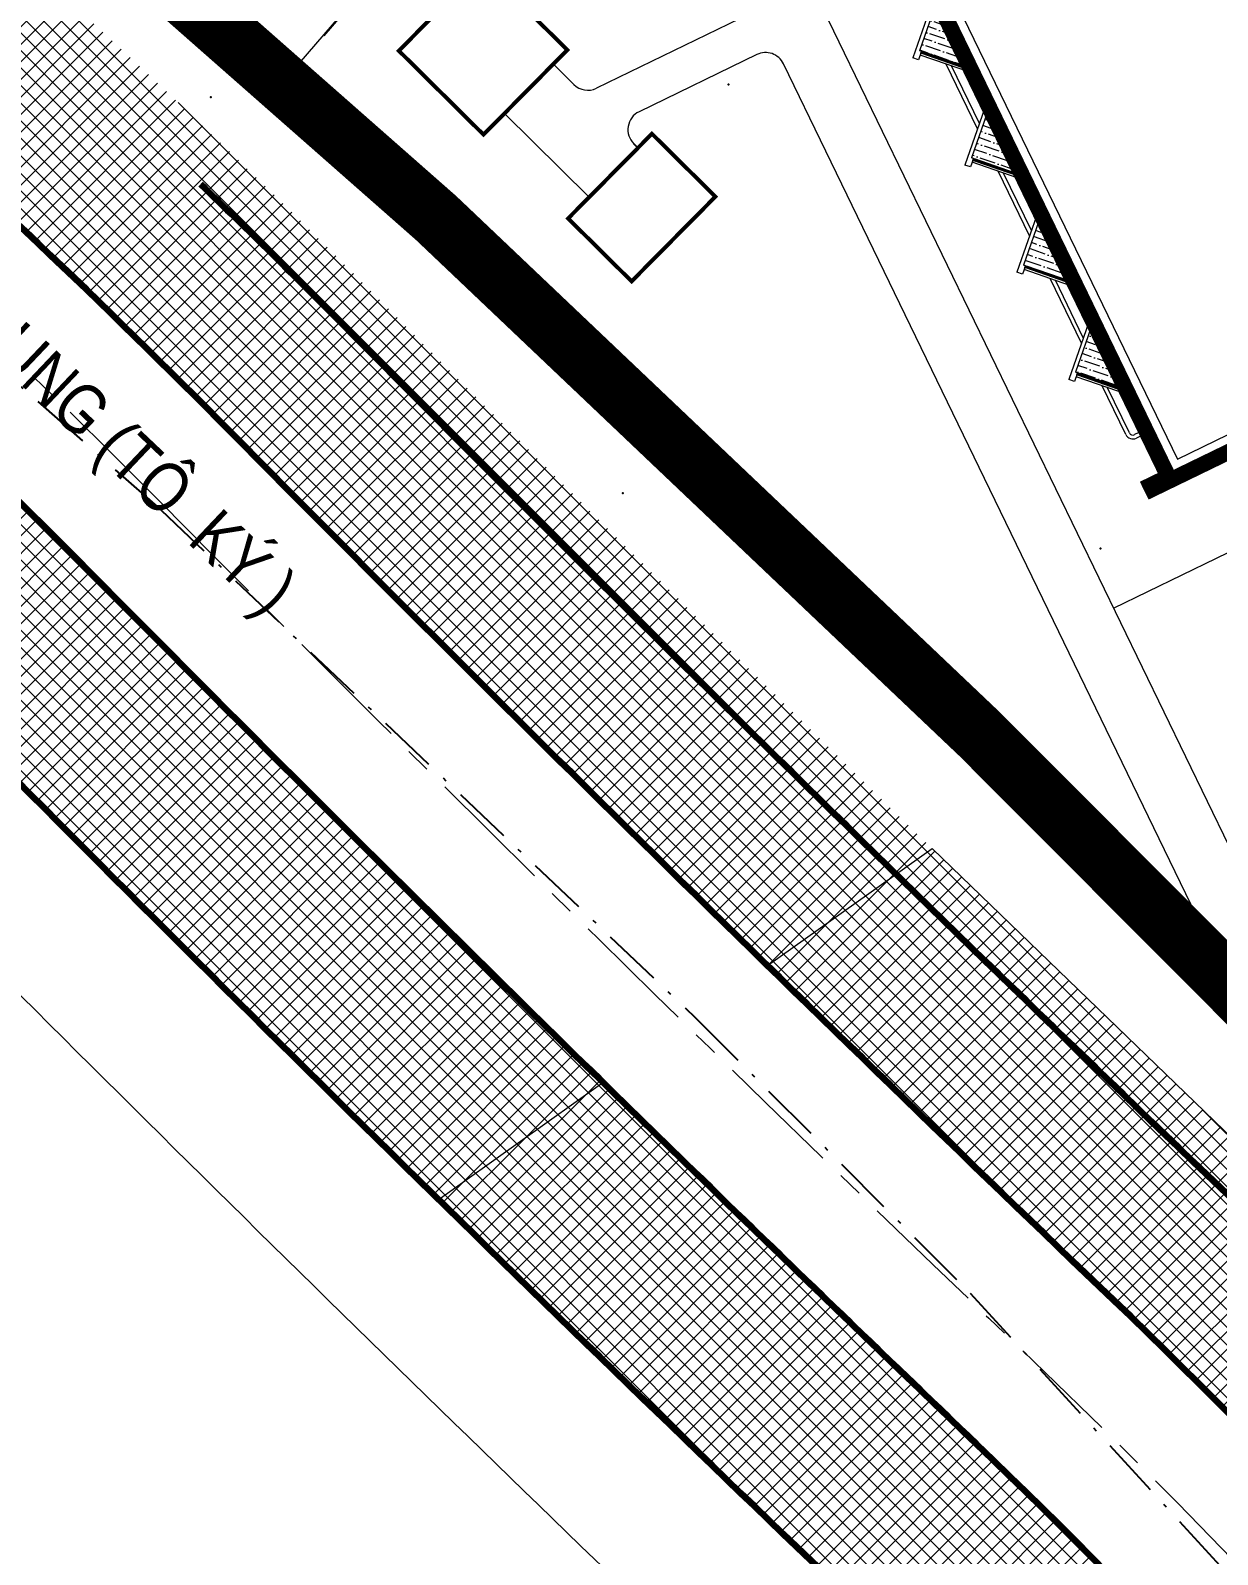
# Model space of a CAD drawing. Header units: millimetres. Extents: x 89040 to 596321, y -313033 to 2401191.
# Drawn here: x 595466.4 to 595526.1, y 1200444.5 to 1200521.2 of the extents above; entities that cross this region are included whole.
import ezdxf

# ---------------------------------------------------------------- set-up
doc = ezdxf.new("R2010")
doc.units = ezdxf.units.MM
doc.header["$MEASUREMENT"] = 0
for name, pattern in [('CENTER', [50.8, 31.75, -6.35, 6.35, -6.35]), ('DASHDOT2', [0.5, 0.25, -0.125, 0, -0.125]), ('DASHED2', [0.375, 0.25, -0.125]), ('HIDDEN', [0.375, 0.25, -0.125]), ('RANHXA', [5.2, 3, -1, 0.2, -1])]:
    doc.linetypes.add(name, pattern=pattern)
for name, color, linetype, lineweight in [('1-NET MANH', 115, 'Continuous', 9), ('BORDER', 3, 'Continuous', 9), ('CONGTRINH', 7, 'Continuous', 20), ('CONGTRINH2', 30, 'Continuous', 18), ('COT', 7, 'Continuous', 9), ('KHUNG', 7, 'Continuous', 25), ('lam', 7, 'Continuous', 9), ('LEDUONG', 6, 'Continuous', 20), ('LINE', 1, 'Continuous', 9), ('LONGDUONG', 4, 'Continuous', 90), ('net thay', 4, 'Continuous', 13), ('RANHDAT', 1, 'DASHDOT2', 25), ('TEXT', 7, 'Continuous', 25), ('truc', 8, 'CENTER', 9), ('TUONG', 2, 'Continuous', 15), ('VATLIEU', 9, 'Continuous', 9)]:
    doc.layers.add(name, color=color, linetype=linetype, lineweight=lineweight)
doc.layers.add('DUONG NOI BO CONG TRINH', color=7, linetype='Continuous', lineweight=20, true_color=0x5e5e5e)
doc.layers.add('NOI-SUY-5', color=5, linetype='Continuous')
doc.layers.add('TIMP2', color=3, linetype='Continuous')
doc.styles.add('2MM', font='VHELVCN.TTF')
pattern_1 = [(45, (594650.35277, 1198136.11867), (-0.44194174, 0.44194174), []), (135, (594650.35277, 1198136.11867), (-0.44194174, -0.44194174), [])]

msp = doc.modelspace()

# ---------------------------------------------------------------- hatches: boundary and pattern name
at = {"layer": 'DUONG NOI BO CONG TRINH'}
h = msp.add_hatch(dxfattribs=at)
h.set_pattern_fill('NET', color=256, scale=5, angle=45, style=0)
h.set_pattern_definition(pattern_1)
h.paths.add_polyline_path([(595406.569, 1200569.314), (595406.569, 1200557.527, -0.023058), (595435.887, 1200536.947), (595435.887, 1200536.947), (595435.887, 1200536.947, -0.033126), (595476.432, 1200501.072, 0.004194), (595503.486, 1200474.191), (595511.77, 1200480.079, -0.004394), (595483.54, 1200508.106, 0.033126), (595442.003, 1200544.859, 0.027025)])
h = msp.add_hatch(dxfattribs=at)
h.set_pattern_fill('NET', color=256, scale=5, angle=45, style=0)
h.set_pattern_definition(pattern_1)
h.paths.add_polyline_path([(595495.203, 1200468.304), (595469.325, 1200494.038), (595454.31, 1200508.969), (595440.694, 1200520.28), (595429.77, 1200529.036), (595418.385, 1200537.502), (595406.569, 1200545.616), (595406.569, 1200533.568), (595423.654, 1200521.125), (595443.501, 1200504.703), (595462.217, 1200487.004), (595484.5, 1200464.795), (595486.9, 1200462.402)])
h = msp.add_hatch(dxfattribs=at)
h.set_pattern_fill('NET', color=256, scale=5, angle=45, style=0)
h.set_pattern_definition(pattern_1)
edge = h.paths.add_edge_path()
edge.add_line((595597.779, 1200353.288), (595569.055, 1200398.339))
edge.add_arc((595306.843, 1200233.538), 309.701, 32.14946, 46.27441)
edge.add_line((595520.91, 1200457.346), (595503.486, 1200474.191))
edge.add_line((595503.486, 1200474.191), (595511.77, 1200480.079))
edge.add_line((595511.77, 1200480.079), (595528.921, 1200463.517))
edge.add_arc((595306.843, 1200233.538), 319.701, 32.14946, 46.00127, ccw=False)
edge.add_line((595577.522, 1200403.661), (595606.201, 1200358.679))
edge.add_line((595606.201, 1200358.679), (595597.779, 1200353.288))
h = msp.add_hatch(dxfattribs=at)
h.set_pattern_fill('NET', color=256, scale=5, angle=45, style=0)
h.set_pattern_definition(pattern_1)
edge = h.paths.add_edge_path()
edge.add_line((595580.563, 1200343.08), (595552.122, 1200387.697))
edge.add_arc((595306.843, 1200233.538), 289.701, 32.14946, 46.27441)
edge.add_arc((597371.862, 1202392.525), 2697.861, 225.678216, 226.274406, ccw=False)
edge.add_line((595486.9, 1200462.402), (595495.203, 1200468.304))
edge.add_line((595495.203, 1200468.304), (595513.998, 1200450.12))
edge.add_arc((595306.843, 1200233.538), 299.701, 32.14946, 46.27441, ccw=False)
edge.add_line((595560.589, 1200393.018), (595589.088, 1200348.312))
edge.add_line((595589.088, 1200348.312), (595580.563, 1200343.08))
at = {"layer": 'LINE'}
h = msp.add_hatch(dxfattribs=at)
h.set_pattern_fill('ANGLE', color=256, scale=0.015138, angle=46.72701, style=0)
h.set_pattern_definition([(46.727013, (594601.11904, 1199947.27638), (-0.076986397, 0.072479811), [0.076899345, -0.028837254]), (136.727013, (594601.11904, 1199947.27638), (-0.072479811, -0.076986397), [0.076899345, -0.028837254])])
h.paths.add_polyline_path([(595514.164, 1200486.155), (595514.06, 1200486.045), (595514.17, 1200485.941), (595514.274, 1200486.051)])
h.paths.add_polyline_path([(595514.157, 1200486.369), (595514.054, 1200486.259), (595514.164, 1200486.155), (595514.268, 1200486.265)])
at = {"layer": 'net thay', "ltscale": 50}
h = msp.add_hatch(dxfattribs=at)
h.set_pattern_fill('ANSI36', color=256, scale=0.099933, angle=115.87608, style=0)
h.set_pattern_definition([(160.87608, (596027.03886, 1199877.93073), (-0.6285589, -0.11786961), [0.79322083, -0.15864417, 0, -0.15864417])])
h.paths.add_polyline_path([(595519.88, 1200506.594), (595518.996, 1200504.045), (595519.091, 1200504.012), (595519.138, 1200503.995), (595521.499, 1200503.177), (595521.546, 1200503.161)])
h.paths.add_polyline_path([(595517.264, 1200511.989), (595516.38, 1200509.439), (595516.474, 1200509.407), (595516.521, 1200509.39), (595518.882, 1200508.572), (595518.929, 1200508.555)])
h.paths.add_polyline_path([(595514.647, 1200517.384), (595513.763, 1200514.834), (595513.857, 1200514.802), (595513.904, 1200514.785), (595516.265, 1200513.967), (595516.312, 1200513.95)])
h.paths.add_polyline_path([(595512.03, 1200522.778), (595511.146, 1200520.229), (595511.24, 1200520.196), (595511.288, 1200520.18), (595513.648, 1200519.361), (595513.695, 1200519.345)])
h.paths.add_polyline_path([(595509.413, 1200528.173), (595508.529, 1200525.624), (595508.624, 1200525.591), (595508.558, 1200525.402), (595511.202, 1200524.486), (595511.14, 1200524.613), (595510.999, 1200524.662), (595509.795, 1200525.079), (595509.827, 1200525.174), (595509.875, 1200525.157), (595511.031, 1200524.756), (595511.078, 1200524.74)])

# ---------------------------------------------------------------- linework, layer by layer
at = {"layer": '1-NET MANH', "ltscale": 50}
for p, q in [((595514.153, 1200516.57), (595512.75, 1200519.461)), ((595516.77, 1200511.175), (595515.367, 1200514.066)), ((595519.387, 1200505.78), (595517.984, 1200508.672)), ((595521.705, 1200501), (595520.59, 1200503.299)), ((595522.512, 1200501.169), (595521.972, 1200500.907))]:
    msp.add_line(p, q, dxfattribs=at)
msp.add_arc((595521.885, 1200501.087), 0.2, 205.87608, 295.87608, dxfattribs=at)
at = {"layer": 'BORDER', "ltscale": 80}
for p, q in [((595513.819, 1200519.091), (595511.175, 1200520.008)), ((595516.435, 1200513.696), (595513.792, 1200514.613)), ((595519.052, 1200508.301), (595516.409, 1200509.218)), ((595521.669, 1200502.906), (595519.025, 1200503.823))]:
    msp.add_line(p, q, dxfattribs=at)
at = {"layer": 'CONGTRINH', "const_width": 0.8}
msp.add_lwpolyline([(595505.84, 1200535.539), (595523.668, 1200498.786), (595522.768, 1200498.35), (595522.856, 1200498.17), (595530.026, 1200501.648), (595530.702, 1200500.255), (595530.972, 1200500.385), (595529.424, 1200503.577), (595536.527, 1200507.023), (595538.186, 1200508.157), (595538.619, 1200508.589), (595539.396, 1200509.601), (595539.707, 1200510.142), (595539.99, 1200510.757), (595540.222, 1200511.427), (595540.413, 1200512.263), (595540.534, 1200512.846), (595540.582, 1200513.327), (595540.496, 1200513.853), (595540.354, 1200514.91), (595540.209, 1200515.477), (595539.937, 1200516.23), (595539.632, 1200516.859), (595536.821, 1200522.618)], dxfattribs=at)
at = {"layer": 'CONGTRINH2'}
msp.add_lwpolyline([(595507.662, 1200533.617), (595524.125, 1200499.675), (595529.227, 1200502.15), (595528.355, 1200503.948), (595536.124, 1200507.717), (595537.674, 1200508.776), (595538.017, 1200509.118), (595538.729, 1200510.046), (595538.996, 1200510.509), (595539.247, 1200511.056), (595539.452, 1200511.648), (595539.631, 1200512.434), (595539.743, 1200512.968), (595539.776, 1200513.301), (595539.705, 1200513.735), (595539.567, 1200514.758), (595539.444, 1200515.242), (595539.199, 1200515.919), (595538.913, 1200516.509), (595536.101, 1200522.268)], dxfattribs=at)
at = {"layer": 'COT', "ltscale": 50}
for p, q in [((595514.06, 1200516.303), (595512.483, 1200519.554)), ((595516.677, 1200510.908), (595515.1, 1200514.159)), ((595519.294, 1200505.513), (595517.717, 1200508.764)), ((595521.525, 1200500.913), (595520.323, 1200503.392)), ((595522.599, 1200500.989), (595522.06, 1200500.727))]:
    msp.add_line(p, q, dxfattribs=at)
at = {"layer": 'COT', "ltscale": 50, "flags": 128}
for points in [[(595524.249, 1200498.846), (595524.304, 1200498.734), (595523, 1200498.101, -1), (595522.782, 1200498.551), (595523.591, 1200498.943)], [(595524.247, 1200498.845), (595524.3, 1200498.735), (595522.999, 1200498.104, -1), (595522.783, 1200498.548), (595523.593, 1200498.941)]]:
    msp.add_lwpolyline(points, format="xyb", dxfattribs=at)
at = {"layer": 'COT', "ltscale": 50}
msp.add_arc((595521.885, 1200501.087), 0.4, 205.87608, 295.87608, dxfattribs=at)
at = {"layer": 'DUONG NOI BO CONG TRINH'}
msp.add_lwpolyline([(595495.203, 1200468.304), (595469.325, 1200494.038), (595454.31, 1200508.969), (595440.694, 1200520.28), (595429.77, 1200529.036), (595418.385, 1200537.502), (595406.569, 1200545.616), (595406.569, 1200533.568), (595423.654, 1200521.125), (595443.501, 1200504.703), (595462.217, 1200487.004), (595484.5, 1200464.795), (595486.9, 1200462.402)], close=True, dxfattribs=at)
for points in [[(595597.779, 1200353.288), (595569.055, 1200398.339, 0.06171), (595520.91, 1200457.346), (595503.486, 1200474.191), (595511.77, 1200480.079), (595528.921, 1200463.517, -0.060514), (595577.522, 1200403.661), (595606.201, 1200358.679)], [(595580.563, 1200343.08), (595552.122, 1200387.697, 0.06171), (595507.086, 1200442.893, -0.002601), (595486.9, 1200462.402), (595495.203, 1200468.304), (595513.998, 1200450.12, -0.06171), (595560.589, 1200393.018), (595589.088, 1200348.312)]]:
    msp.add_lwpolyline(points, format="xyb", close=True, dxfattribs=at)
at = {"layer": 'KHUNG', "ltscale": 5}
msp.add_line((595496.966, 1200515.336), (595496.753, 1200515.547), dxfattribs=at)
at = {"layer": 'lam', "ltscale": 50, "flags": 128}
for points in [[(595511.255, 1200520.086), (595511.208, 1200520.102), (595511.24, 1200520.196), (595511.288, 1200520.18)], [(595512.459, 1200519.668), (595512.411, 1200519.685), (595512.444, 1200519.779), (595512.491, 1200519.763)], [(595513.615, 1200519.267), (595513.757, 1200519.218), (595513.695, 1200519.345), (595513.648, 1200519.361)], [(595513.872, 1200514.691), (595513.824, 1200514.707), (595513.857, 1200514.802), (595513.904, 1200514.785)], [(595515.076, 1200514.273), (595515.028, 1200514.29), (595515.061, 1200514.384), (595515.108, 1200514.368)], [(595516.232, 1200513.872), (595516.374, 1200513.823), (595516.312, 1200513.95), (595516.265, 1200513.967)], [(595516.488, 1200509.296), (595516.441, 1200509.312), (595516.474, 1200509.407), (595516.521, 1200509.39)], [(595517.692, 1200508.878), (595517.645, 1200508.895), (595517.678, 1200508.989), (595517.725, 1200508.973)], [(595518.849, 1200508.477), (595518.991, 1200508.428), (595518.929, 1200508.555), (595518.882, 1200508.572)], [(595519.105, 1200503.901), (595519.058, 1200503.917), (595519.091, 1200504.012), (595519.138, 1200503.995)], [(595520.309, 1200503.484), (595520.262, 1200503.5), (595520.295, 1200503.594), (595520.342, 1200503.578)]]:
    msp.add_lwpolyline(points, close=True, dxfattribs=at)
msp.add_lwpolyline([(595521.618, 1200503.012), (595521.607, 1200503.033), (595521.466, 1200503.083), (595521.499, 1200503.177), (595521.546, 1200503.161)], dxfattribs=at)
at = {"layer": 'LEDUONG'}
for p, q in [((595502.083, 1200521.833), (595494.881, 1200518.34)), ((595493.742, 1200518.529), (595492.706, 1200519.555)), ((595502.955, 1200520.035), (595497.02, 1200517.156)), ((595525.88, 1200475.062), (595504.29, 1200519.572)), ((595494.505, 1200512.851), (595490.245, 1200517.07))]:
    msp.add_line(p, q, dxfattribs=at)
for points in [[(595479.069, 1200518.614), (595550.653, 1200601.646)], [(595550.653, 1200601.646), (595515.491, 1200560.836), (595481.154, 1200520.984)], [(595526.978, 1200473.551), (595523.348, 1200476.632), (595519.65, 1200480.338), (595516.607, 1200483.545), (595516.607, 1200483.545), (595516.607, 1200483.545), (595516.607, 1200483.545), (595516.607, 1200483.545), (595516.607, 1200483.545), (595516.607, 1200483.545), (595513.95, 1200486.148), (595512.09, 1200487.805), (595503.699, 1200495.77), (595496.973, 1200502.155), (595492.97, 1200505.954), (595479.069, 1200518.614)]]:
    msp.add_lwpolyline(points, dxfattribs=at)
msp.add_lwpolyline([(595273.751, 1200591.665), (595347.039, 1200558.512, -0.058394), (595419.067, 1200515.191, -0.033126), (595456.886, 1200481.728, 0.006859), (595501.902, 1200437.473, -0.06171), (595545.772, 1200383.706, 0.003175), (595574.107, 1200339.252), (595606.023, 1200279.877), (595606.023, 1200279.877)], format="xyb", dxfattribs=at)
msp.add_lwpolyline([(595273.751, 1200591.665), (595347.039, 1200558.512, -0.058394), (595419.067, 1200515.191, -0.033126), (595456.886, 1200481.728, 0.006859), (595501.902, 1200437.473, -0.06171), (595545.772, 1200383.706, 0.003175), (595574.107, 1200339.252), (595606.023, 1200279.877), (595606.023, 1200279.877)], format="xyb", dxfattribs=at)
msp.add_lwpolyline([(595273.751, 1200591.665), (595347.039, 1200558.512, -0.058394), (595419.067, 1200515.191, -0.033126), (595456.886, 1200481.728, 0.006859), (595501.902, 1200437.473, -0.06171), (595545.772, 1200383.706, 0.003175), (595574.107, 1200339.252), (595606.023, 1200279.877), (595606.023, 1200279.877)], format="xyb", dxfattribs=at)
for centre, start, end in [((595503.391, 1200519.135), 25.87608, 115.87608), ((595494.445, 1200519.239), 225.27883, 295.87608), ((595497.457, 1200516.257), 115.87608, 225.27883)]:
    msp.add_arc(centre, 0.999, start, end, dxfattribs=at)
at = {"layer": 'LINE'}
msp.add_lwpolyline([(595514.17, 1200485.941), (595514.378, 1200486.161), (595514.157, 1200486.369), (595513.95, 1200486.148)], close=True, dxfattribs=at)
at = {"layer": 'LONGDUONG', "linetype": 'ByBlock'}
for points in [[(595276.842, 1200598.498), (595350.13, 1200565.345, -0.058394), (595423.654, 1200521.125, -0.033126), (595462.217, 1200487.004, 0.006859), (595507.086, 1200442.893, -0.06171), (595552.122, 1200387.697, 0.003192), (595580.563, 1200343.08), (595580.608, 1200342.997)], [(595276.842, 1200598.498), (595350.13, 1200565.345, -0.058394), (595423.654, 1200521.125, -0.033126), (595462.217, 1200487.004, 0.006859), (595507.086, 1200442.893, -0.06171), (595552.122, 1200387.697, 0.003192), (595580.563, 1200343.08), (595580.608, 1200342.997)], [(595360.936, 1200582.397), (595360.936, 1200582.397, -0.056575), (595435.887, 1200536.947, -0.033126), (595476.432, 1200501.072, 0.006859), (595520.91, 1200457.346, -0.06171), (595569.055, 1200398.339, 0.003239), (595597.779, 1200353.288)], [(595360.936, 1200582.397), (595360.936, 1200582.397, -0.056575), (595435.887, 1200536.947, -0.033126), (595476.432, 1200501.072, 0.006859), (595520.91, 1200457.346, -0.06171), (595569.055, 1200398.339, 0.003239), (595597.779, 1200353.288)], [(595356.884, 1200573.253), (595356.884, 1200573.253, -0.056476), (595429.77, 1200529.036, -0.033126), (595469.325, 1200494.038, 0.006859), (595513.998, 1200450.12, -0.06171), (595560.589, 1200393.018, 0.003206), (595589.088, 1200348.312, 0.003206)], [(595474.947, 1200513.509, -0.005947), (595482.037, 1200506.514, 0.006859), (595526.289, 1200463.009, -0.021054), (595544.925, 1200443.618, -0.018433)]]:
    msp.add_lwpolyline(points, format="xyb", dxfattribs=at)
at = {"layer": 'net thay', "ltscale": 50}
for p, q in [((595513.615, 1200519.267), (595511.255, 1200520.086)), ((595512.428, 1200519.732), (595511.271, 1200520.133)), ((595513.648, 1200519.361), (595511.288, 1200520.18)), ((595513.632, 1200519.314), (595512.475, 1200519.715)), ((595516.232, 1200513.872), (595513.872, 1200514.691)), ((595515.045, 1200514.337), (595513.888, 1200514.738)), ((595516.265, 1200513.967), (595513.904, 1200514.785)), ((595516.249, 1200513.919), (595515.092, 1200514.32)), ((595517.661, 1200508.942), (595516.505, 1200509.343)), ((595518.882, 1200508.572), (595516.521, 1200509.39)), ((595518.849, 1200508.477), (595516.488, 1200509.296)), ((595518.865, 1200508.525), (595517.709, 1200508.926)), ((595521.499, 1200503.177), (595519.138, 1200503.995)), ((595521.466, 1200503.083), (595519.105, 1200503.901)), ((595520.278, 1200503.547), (595519.122, 1200503.948)), ((595521.482, 1200503.13), (595520.326, 1200503.531))]:
    msp.add_line(p, q, dxfattribs=at)
at = {"layer": 'NOI-SUY-5'}
for p in [(595501.525, 1200518.534), (595475.459, 1200517.884), (595496.206, 1200497.954), (595520.257, 1200495.174)]:
    msp.add_point(p, dxfattribs=at)
at = {"layer": 'RANHDAT', "linetype": 'HIDDEN', "ltscale": 40, "const_width": 3}
msp.add_lwpolyline([(596201.047, 1200838.806), (595476.447, 1200810.31), (595464.844, 1200794.095), (595357.116, 1200637.838), (595366.14, 1200595.496), (595372.08, 1200592.706), (595397.124, 1200579.746), (595416.353, 1200567.626), (595435.307, 1200555.546), (595444.45, 1200548.786), (595452.846, 1200541.686), (595486.795, 1200511.816), (595514.196, 1200485.806), (595528.502, 1200471.466), (595556.071, 1200441.396), (595567.742, 1200427.836), (595575.185, 1200417.476), (595582.818, 1200406.756), (595593.61, 1200390.116), (595613.764, 1200366.956), (595623.622, 1200347.746), (595641.9, 1200312.166)], dxfattribs=at)
at = {"layer": 'TIMP2', "linetype": 'RANHXA'}
for p, q in [((595439.423, 1200526.614), (595472.94, 1200497.124)), ((595472.94, 1200497.124), (595499.871, 1200471.554)), ((595499.871, 1200471.554), (595513.689, 1200457.704)), ((595513.689, 1200457.704), (595540.758, 1200428.184))]:
    msp.add_line(p, q, dxfattribs=at)
at = {"layer": 'truc', "ltscale": 20}
for p, q in [((595528.08, 1200477.395), (595498.976, 1200537.397)), ((595520.912, 1200492.174), (595592.594, 1200526.945))]:
    msp.add_line(p, q, dxfattribs=at)
at = {"layer": 'truc', "linetype": 'CENTER', "ltscale": 2000}
msp.add_line((595521.546, 1200503.161), (595518.996, 1200504.045), dxfattribs=at)
at = {"layer": 'truc', "color": 171, "ltscale": 0.2}
msp.add_lwpolyline([(595283.024, 1200612.165), (595356.312, 1200579.012, -0.058394), (595432.829, 1200532.992, -0.033126), (595472.878, 1200497.555, 0.006859), (595517.454, 1200453.733, -0.06171), (595564.822, 1200395.679, 0.003227), (595593.475, 1200350.736), (595657.545, 1200232.476), (595660.591, 1200227.273)], format="xyb", dxfattribs=at)
msp.add_lwpolyline([(595283.024, 1200612.165), (595356.312, 1200579.012, -0.058394), (595432.829, 1200532.992, -0.033126), (595472.878, 1200497.555, 0.006859), (595517.454, 1200453.733, -0.06171), (595564.822, 1200395.679, 0.003227), (595593.475, 1200350.736), (595657.545, 1200232.476), (595660.591, 1200227.273)], format="xyb", dxfattribs=at)
at = {"layer": 'TUONG', "ltscale": 50}
for p, q in [((595511.907, 1200523.033), (595510.81, 1200519.87)), ((595512.03, 1200522.778), (595511.146, 1200520.229)), ((595514.523, 1200517.638), (595511.907, 1200523.033)), ((595511.24, 1200520.196), (595511.093, 1200519.771)), ((595511.093, 1200519.771), (595510.81, 1200519.87)), ((595514.523, 1200517.638), (595513.427, 1200514.475)), ((595514.647, 1200517.384), (595513.763, 1200514.834)), ((595517.14, 1200512.243), (595514.523, 1200517.638)), ((595513.857, 1200514.802), (595513.71, 1200514.377)), ((595513.71, 1200514.377), (595513.427, 1200514.475)), ((595517.14, 1200512.243), (595516.043, 1200509.08)), ((595517.264, 1200511.989), (595516.38, 1200509.439)), ((595519.757, 1200506.848), (595517.14, 1200512.243)), ((595516.474, 1200509.407), (595516.327, 1200508.982)), ((595516.327, 1200508.982), (595516.043, 1200509.08)), ((595519.757, 1200506.848), (595518.66, 1200503.685)), ((595519.88, 1200506.594), (595518.996, 1200504.045)), ((595523.668, 1200498.786), (595519.72, 1200506.924)), ((595519.091, 1200504.012), (595518.944, 1200503.587)), ((595518.944, 1200503.587), (595518.66, 1200503.685)), ((595523.755, 1200498.606), (595530.026, 1200501.648)), ((595523.668, 1200498.786), (595522.768, 1200498.35)), ((595523.755, 1200498.606), (595522.856, 1200498.17)), ((595522.856, 1200498.17), (595522.768, 1200498.35))]:
    msp.add_line(p, q, dxfattribs=at)
at = {"layer": 'TUONG'}
for p, q in [((595511.24, 1200520.196), (595511.146, 1200520.229)), ((595513.857, 1200514.802), (595513.763, 1200514.834)), ((595516.474, 1200509.407), (595516.38, 1200509.439)), ((595519.091, 1200504.012), (595518.996, 1200504.045))]:
    msp.add_line(p, q, dxfattribs=at)
at = {"layer": 'TUONG', "linetype": 'Continuous', "const_width": 0.2}
msp.add_lwpolyline([(595484.93, 1200520.224), (595489.19, 1200516.005), (595493.409, 1200520.265), (595489.149, 1200524.484)], close=True, dxfattribs=at)
at = {"layer": 'TUONG', "linetype": 'DASHED2', "ltscale": 20, "const_width": 0.2}
msp.add_lwpolyline([(595493.45, 1200511.786), (595496.646, 1200508.621), (595500.865, 1200512.882), (595497.669, 1200516.046)], close=True, dxfattribs=at)
at = {"layer": 'VATLIEU', "ltscale": 1.5}
for p, q in [((595514.666, 1200517.801), (595512.05, 1200523.196)), ((595517.283, 1200512.406), (595514.666, 1200517.801)), ((595519.9, 1200507.011), (595517.283, 1200512.406)), ((595523.847, 1200498.873), (595519.9, 1200507.011)), ((595523.847, 1200498.873), (595529.939, 1200501.828))]:
    msp.add_line(p, q, dxfattribs=at)

# ---------------------------------------------------------------- texts
at = {"layer": 'TEXT', "style": '2MM'}
msp.add_text('ÑÖÔØNG          QUANG      TRUNG (TOÂ  KYÙ )', height=2.5, rotation=316.51822, dxfattribs=at).set_placement((595436.807, 1200530.992))

doc.saveas('drawing.dxf')
